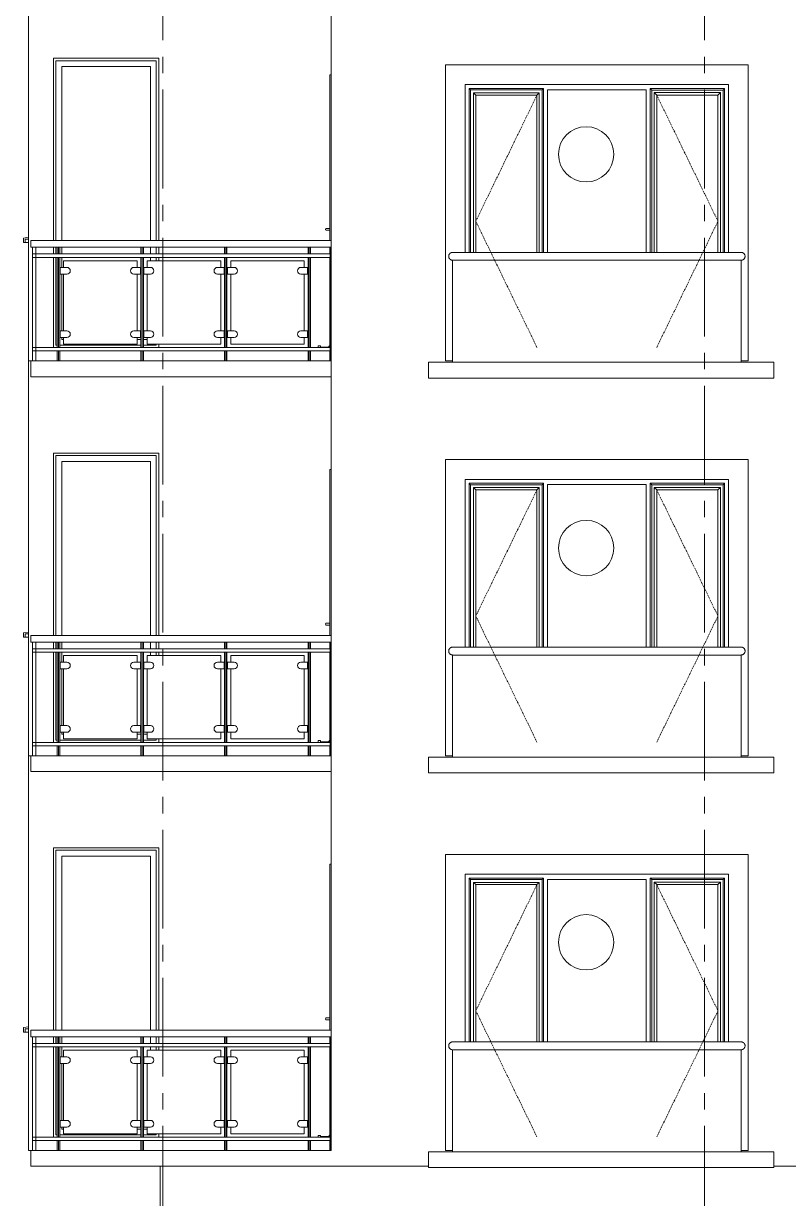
# Model space of a CAD drawing. Header units: millimetres. Extents: x 1373 to 40779, y 1939 to 6439.
# Drawn here: x 37666 to 38247, y 3839 to 4732 of the extents above; entities that cross this region are included whole.
import ezdxf

# ---------------------------------------------------------------- set-up
doc = ezdxf.new("R2010")
doc.units = ezdxf.units.MM
doc.linetypes.add('Center', pattern=[3, 1.2, -0.6, 0.6, -0.6])
doc.linetypes.add('IMPORT-CENTER2', pattern=[112.5, 75, -12.5, 12.5, -12.5])
for name, color, linetype, lineweight in [('A-DOOR', 31, 'Continuous', 18), ('A-DOOR-FRAM', 31, 'Continuous', 18), ('A-FLOR', 192, 'Continuous', 30), ('A-FLOR-HRAL', 11, 'Continuous', 18), ('A-GLAZ', 151, 'Continuous', 18), ('A-WALL', 20, 'Continuous', 9), ('S-GRID', 252, 'IMPORT-CENTER2', 5)]:
    doc.layers.add(name, color=color, linetype=linetype, lineweight=lineweight)
doc.layers.add('Çember', color=7, linetype='Continuous')

# ---------------------------------------------------------------- blocks, each defined once
blk = doc.blocks.new('_MB_KAPI_CAMLI_B - _m_kapı_80_camlı-2079421-ÖN GÖRÜNÜŞ')
at = {"layer": 'A-DOOR'}
for p, q in [((-878.46, 500.7), (-879.96, 500.7)), ((-878.46, 501.22), (-878.46, 500)), ((-879.96, 499.3), (-878.46, 499.3)), ((-878.46, 500), (-878.46, 498.78)), ((-885.36, 411.5), (-887.36, 411.5)), ((-887.36, 410.18), (-887.36, 411.5)), ((-885.36, 410.18), (-885.36, 411.5)), ((-879.19, 410.81), (-879.19, 410.17)), ((-879.61, 410.5), (-885.36, 410.5)), ((-879.61, 410.24), (-879.61, 410.5))]:
    blk.add_line(p, q, dxfattribs=at)
at = {"layer": 'A-DOOR', "flags": 128}
for points in [[(-879.96, 500.7), (-880, 500.7), (-880.04, 500.7), (-880.08, 500.7), (-880.12, 500.7), (-880.16, 500.7), (-880.2, 500.7), (-880.24, 500.7), (-880.28, 500.7), (-880.32, 500.7), (-880.35, 500.7), (-880.39, 500.7), (-880.43, 500.7), (-880.46, 500.7), (-880.5, 500.7), (-880.53, 500.7), (-880.56, 500.7), (-880.59, 500.7), (-880.62, 500.7), (-880.65, 500.7), (-880.68, 500.7), (-880.71, 500.7), (-880.74, 500.7), (-880.76, 500.7), (-880.78, 500.7), (-880.81, 500.7), (-880.83, 500.7), (-880.85, 500.7), (-880.86, 500.7), (-880.88, 500.7), (-880.9, 500.7), (-880.91, 500.7), (-880.92, 500.7), (-880.93, 500.7), (-880.94, 500.7), (-880.95, 500.7), (-880.96, 500.7), (-880.96, 500.7), (-880.96, 500.7), (-880.96, 500.7)], [(-880.96, 499.3), (-880.96, 499.3), (-880.96, 499.3), (-880.96, 499.3), (-880.95, 499.3), (-880.94, 499.3), (-880.94, 499.3), (-880.93, 499.3), (-880.91, 499.3), (-880.9, 499.3), (-880.89, 499.3), (-880.87, 499.3), (-880.85, 499.3), (-880.83, 499.3), (-880.81, 499.3), (-880.79, 499.3), (-880.77, 499.3), (-880.74, 499.3), (-880.72, 499.3), (-880.69, 499.3), (-880.66, 499.3), (-880.63, 499.3), (-880.6, 499.3), (-880.57, 499.3), (-880.54, 499.3), (-880.5, 499.3), (-880.47, 499.3), (-880.44, 499.3), (-880.4, 499.3), (-880.36, 499.3), (-880.33, 499.3), (-880.29, 499.3), (-880.25, 499.3), (-880.21, 499.3), (-880.17, 499.3), (-880.13, 499.3), (-880.09, 499.3), (-880.06, 499.3), (-880.02, 499.3), (-879.98, 499.3), (-879.96, 499.3)], [(-879.61, 410.5), (-879.59, 410.5), (-879.57, 410.51), (-879.55, 410.51), (-879.53, 410.52), (-879.51, 410.52), (-879.49, 410.53), (-879.47, 410.54), (-879.45, 410.54), (-879.43, 410.55), (-879.42, 410.56), (-879.4, 410.57), (-879.38, 410.58), (-879.36, 410.6), (-879.35, 410.61), (-879.33, 410.62), (-879.32, 410.64), (-879.3, 410.65), (-879.29, 410.67), (-879.27, 410.68), (-879.26, 410.7), (-879.25, 410.71), (-879.24, 410.73), (-879.22, 410.75), (-879.21, 410.77), (-879.2, 410.79), (-879.2, 410.8), (-879.19, 410.81)], [(-879.19, 410.81), (-879.16, 410.88), (-879.12, 410.95), (-879.09, 411.02), (-879.04, 411.09), (-879, 411.15), (-878.95, 411.22), (-878.9, 411.28), (-878.85, 411.34), (-878.79, 411.4), (-878.74, 411.46), (-878.68, 411.51), (-878.62, 411.56), (-878.55, 411.61), (-878.49, 411.66), (-878.42, 411.7), (-878.35, 411.74)]]:
    blk.add_lwpolyline(points, dxfattribs=at)
at = {"layer": 'A-DOOR'}
for start, end in [(150, 180), (75, 120), (180, 210), (240, 285)]:
    blk.add_arc((-880.96, 500), 0.7, start, end, dxfattribs=at)
at = {"layer": 'A-DOOR-FRAM'}
for p, q in [((-878.36, 491.44), (-878.36, 617.5)), ((-877.36, 617.5), (-878.36, 617.5)), ((-878.36, 481.28), (-878.36, 486.36)), ((-878.36, 410.16), (-878.36, 478.74)), ((-878.36, 400), (-878.36, 407.62))]:
    blk.add_line(p, q, dxfattribs=at)
blk = doc.blocks.new('_MB_KAPI_CAMLI_B - _m_kapı_80_camlı-V48-ÖN GÖRÜNÜŞ')
at = {"layer": 'A-DOOR'}
for p, q in [((-878.46, 800.7), (-879.96, 800.7)), ((-879.96, 799.3), (-878.46, 799.3)), ((-878.46, 801.22), (-878.46, 800)), ((-878.46, 800), (-878.46, 798.78)), ((-885.36, 711.5), (-887.36, 711.5)), ((-887.36, 710.18), (-887.36, 711.5)), ((-885.36, 710.18), (-885.36, 711.5)), ((-879.61, 710.5), (-885.36, 710.5)), ((-879.61, 710.24), (-879.61, 710.5)), ((-879.19, 710.81), (-879.19, 710.17))]:
    blk.add_line(p, q, dxfattribs=at)
at = {"layer": 'A-DOOR', "flags": 128}
for points in [[(-879.96, 800.7), (-880, 800.7), (-880.04, 800.7), (-880.08, 800.7), (-880.12, 800.7), (-880.16, 800.7), (-880.2, 800.7), (-880.24, 800.7), (-880.28, 800.7), (-880.32, 800.7), (-880.35, 800.7), (-880.39, 800.7), (-880.43, 800.7), (-880.46, 800.7), (-880.5, 800.7), (-880.53, 800.7), (-880.56, 800.7), (-880.59, 800.7), (-880.62, 800.7), (-880.65, 800.7), (-880.68, 800.7), (-880.71, 800.7), (-880.74, 800.7), (-880.76, 800.7), (-880.78, 800.7), (-880.81, 800.7), (-880.83, 800.7), (-880.85, 800.7), (-880.86, 800.7), (-880.88, 800.7), (-880.9, 800.7), (-880.91, 800.7), (-880.92, 800.7), (-880.93, 800.7), (-880.94, 800.7), (-880.95, 800.7), (-880.96, 800.7), (-880.96, 800.7), (-880.96, 800.7), (-880.96, 800.7)], [(-880.96, 799.3), (-880.96, 799.3), (-880.96, 799.3), (-880.96, 799.3), (-880.95, 799.3), (-880.94, 799.3), (-880.94, 799.3), (-880.93, 799.3), (-880.91, 799.3), (-880.9, 799.3), (-880.89, 799.3), (-880.87, 799.3), (-880.85, 799.3), (-880.83, 799.3), (-880.81, 799.3), (-880.79, 799.3), (-880.77, 799.3), (-880.74, 799.3), (-880.72, 799.3), (-880.69, 799.3), (-880.66, 799.3), (-880.63, 799.3), (-880.6, 799.3), (-880.57, 799.3), (-880.54, 799.3), (-880.5, 799.3), (-880.47, 799.3), (-880.44, 799.3), (-880.4, 799.3), (-880.36, 799.3), (-880.33, 799.3), (-880.29, 799.3), (-880.25, 799.3), (-880.21, 799.3), (-880.17, 799.3), (-880.13, 799.3), (-880.09, 799.3), (-880.06, 799.3), (-880.02, 799.3), (-879.98, 799.3), (-879.96, 799.3)], [(-879.61, 710.5), (-879.59, 710.5), (-879.57, 710.51), (-879.55, 710.51), (-879.53, 710.52), (-879.51, 710.52), (-879.49, 710.53), (-879.47, 710.54), (-879.45, 710.54), (-879.43, 710.55), (-879.42, 710.56), (-879.4, 710.57), (-879.38, 710.58), (-879.36, 710.6), (-879.35, 710.61), (-879.33, 710.62), (-879.32, 710.64), (-879.3, 710.65), (-879.29, 710.67), (-879.27, 710.68), (-879.26, 710.7), (-879.25, 710.71), (-879.24, 710.73), (-879.22, 710.75), (-879.21, 710.77), (-879.2, 710.79), (-879.2, 710.8), (-879.19, 710.81)], [(-879.19, 710.81), (-879.16, 710.88), (-879.12, 710.95), (-879.09, 711.02), (-879.04, 711.09), (-879, 711.15), (-878.95, 711.22), (-878.9, 711.28), (-878.85, 711.34), (-878.79, 711.4), (-878.74, 711.46), (-878.68, 711.51), (-878.62, 711.56), (-878.55, 711.61), (-878.49, 711.66), (-878.42, 711.7), (-878.35, 711.74)]]:
    blk.add_lwpolyline(points, dxfattribs=at)
at = {"layer": 'A-DOOR'}
for start, end in [(150, 180), (180, 210), (75, 120), (240, 285)]:
    blk.add_arc((-880.96, 800), 0.7, start, end, dxfattribs=at)
at = {"layer": 'A-DOOR-FRAM'}
for p, q in [((-878.36, 791.44), (-878.36, 917.5)), ((-877.36, 917.5), (-878.36, 917.5)), ((-878.36, 781.28), (-878.36, 786.36)), ((-878.36, 710.16), (-878.36, 778.74)), ((-878.36, 700), (-878.36, 707.62))]:
    blk.add_line(p, q, dxfattribs=at)

msp = doc.modelspace()

# ---------------------------------------------------------------- linework, layer by layer
at = {"layer": 'A-FLOR', "color": 1, "lineweight": 20}
for p, q in [((37671.03, 4475.76), (37899.3, 4475.76)), ((37671.03, 4475.76), (37671.03, 4463.76)), ((37899.3, 4463.76), (37671.03, 4463.76)), ((37671.03, 4175.76), (37899.3, 4175.76)), ((37671.03, 4175.76), (37671.03, 4163.76)), ((37899.3, 4163.76), (37671.03, 4163.76)), ((37671.03, 3875.76), (37899.3, 3875.76)), ((37671.03, 3875.76), (37671.03, 3863.76)), ((37973.16, 3863.76), (37671.03, 3863.76)), ((39098.02, 3863.76), (38235.67, 3863.76))]:
    msp.add_line(p, q, dxfattribs=at)
at = {"layer": 'A-FLOR-HRAL'}
for p, q in [((37671.03, 4567.2), (37899.3, 4567.2)), ((37671.03, 4567.2), (37671.03, 4562.12)), ((37671.03, 4562.12), (37899.3, 4562.12)), ((37672.3, 4562.12), (37672.3, 4475.76)), ((37672.3, 4557.04), (37898.45, 4557.04)), ((37672.3, 4557.04), (37672.3, 4554.5)), ((37672.3, 4554.5), (37898.45, 4554.5)), ((37674.84, 4475.76), (37674.84, 4562.12)), ((37691.23, 4557.04), (37691.23, 4562.12)), ((37691.23, 4485.92), (37691.23, 4554.5)), ((37693.14, 4562.12), (37693.14, 4557.04)), ((37693.14, 4554.5), (37693.14, 4485.92)), ((37754.73, 4557.04), (37754.73, 4562.12)), ((37754.73, 4485.92), (37754.73, 4554.5)), ((37756.64, 4562.12), (37756.64, 4557.04)), ((37756.64, 4554.5), (37756.64, 4485.92)), ((37818.23, 4557.04), (37818.23, 4562.12)), ((37818.23, 4485.92), (37818.23, 4554.5)), ((37820.14, 4562.12), (37820.14, 4557.04)), ((37820.14, 4554.5), (37820.14, 4485.92)), ((37881.73, 4557.04), (37881.73, 4562.12)), ((37881.73, 4485.92), (37881.73, 4554.5)), ((37883.64, 4562.12), (37883.64, 4557.04)), ((37883.64, 4554.5), (37883.64, 4485.92)), ((37898.45, 4475.76), (37898.45, 4562.12)), ((37698.54, 4546.88), (37693.46, 4546.88)), ((37693.46, 4546.88), (37693.46, 4541.8)), ((37751.88, 4551.96), (37696, 4551.96)), ((37696, 4551.96), (37696, 4546.88)), ((37754.42, 4546.88), (37749.34, 4546.88)), ((37751.88, 4546.88), (37751.88, 4551.96)), ((37754.42, 4541.8), (37754.42, 4546.88)), ((37762.04, 4546.88), (37756.96, 4546.88)), ((37756.96, 4546.88), (37756.96, 4541.8)), ((37815.38, 4551.96), (37759.5, 4551.96)), ((37759.5, 4551.96), (37759.5, 4546.88)), ((37817.92, 4546.88), (37812.84, 4546.88)), ((37815.38, 4546.88), (37815.38, 4551.96)), ((37817.92, 4541.8), (37817.92, 4546.88)), ((37825.54, 4546.88), (37820.46, 4546.88)), ((37820.46, 4546.88), (37820.46, 4541.8)), ((37878.88, 4551.96), (37823, 4551.96)), ((37823, 4551.96), (37823, 4546.88)), ((37881.42, 4546.88), (37876.34, 4546.88)), ((37878.88, 4546.88), (37878.88, 4551.96)), ((37881.42, 4541.8), (37881.42, 4546.88)), ((37693.46, 4541.8), (37698.54, 4541.8)), ((37696, 4541.8), (37696, 4498.62)), ((37749.34, 4541.8), (37754.42, 4541.8)), ((37751.88, 4498.62), (37751.88, 4541.8)), ((37756.96, 4541.8), (37762.04, 4541.8)), ((37759.5, 4541.8), (37759.5, 4498.62)), ((37812.84, 4541.8), (37817.92, 4541.8)), ((37815.38, 4498.62), (37815.38, 4541.8)), ((37820.46, 4541.8), (37825.54, 4541.8)), ((37823, 4541.8), (37823, 4498.62)), ((37876.34, 4541.8), (37881.42, 4541.8)), ((37878.88, 4498.62), (37878.88, 4541.8)), ((37698.54, 4498.62), (37693.46, 4498.62)), ((37693.46, 4498.62), (37693.46, 4493.54)), ((37693.46, 4493.54), (37698.54, 4493.54)), ((37696, 4493.54), (37696, 4488.46)), ((37754.42, 4498.62), (37749.34, 4498.62)), ((37749.34, 4493.54), (37754.42, 4493.54)), ((37751.88, 4488.46), (37751.88, 4493.54)), ((37754.42, 4493.54), (37754.42, 4498.62)), ((37762.04, 4498.62), (37756.96, 4498.62)), ((37756.96, 4498.62), (37756.96, 4493.54)), ((37756.96, 4493.54), (37762.04, 4493.54)), ((37759.5, 4493.54), (37759.5, 4488.46)), ((37817.92, 4498.62), (37812.84, 4498.62)), ((37812.84, 4493.54), (37817.92, 4493.54)), ((37815.38, 4488.46), (37815.38, 4493.54)), ((37817.92, 4493.54), (37817.92, 4498.62)), ((37825.54, 4498.62), (37820.46, 4498.62)), ((37820.46, 4498.62), (37820.46, 4493.54)), ((37820.46, 4493.54), (37825.54, 4493.54)), ((37823, 4493.54), (37823, 4488.46)), ((37881.42, 4498.62), (37876.34, 4498.62)), ((37876.34, 4493.54), (37881.42, 4493.54)), ((37878.88, 4488.46), (37878.88, 4493.54)), ((37881.42, 4493.54), (37881.42, 4498.62)), ((37672.3, 4485.92), (37898.45, 4485.92)), ((37672.3, 4485.92), (37672.3, 4483.38)), ((37672.3, 4483.38), (37898.45, 4483.38)), ((37691.23, 4475.76), (37691.23, 4483.38)), ((37693.14, 4483.38), (37693.14, 4475.76)), ((37696, 4488.46), (37751.88, 4488.46)), ((37754.73, 4475.76), (37754.73, 4483.38)), ((37756.64, 4483.38), (37756.64, 4475.76)), ((37759.5, 4488.46), (37815.38, 4488.46)), ((37818.23, 4475.76), (37818.23, 4483.38)), ((37820.14, 4483.38), (37820.14, 4475.76)), ((37823, 4488.46), (37878.88, 4488.46)), ((37881.73, 4475.76), (37881.73, 4483.38)), ((37883.64, 4483.38), (37883.64, 4475.76)), ((37671.03, 4267.2), (37899.3, 4267.2)), ((37671.03, 4267.2), (37671.03, 4262.12)), ((37671.03, 4262.12), (37899.3, 4262.12)), ((37672.3, 4262.12), (37672.3, 4175.76)), ((37674.84, 4175.76), (37674.84, 4262.12)), ((37691.23, 4257.04), (37691.23, 4262.12)), ((37693.14, 4262.12), (37693.14, 4257.04)), ((37754.73, 4257.04), (37754.73, 4262.12)), ((37756.64, 4262.12), (37756.64, 4257.04)), ((37818.23, 4257.04), (37818.23, 4262.12)), ((37820.14, 4262.12), (37820.14, 4257.04)), ((37881.73, 4257.04), (37881.73, 4262.12)), ((37883.64, 4262.12), (37883.64, 4257.04)), ((37898.45, 4175.76), (37898.45, 4262.12)), ((37672.3, 4257.04), (37898.45, 4257.04)), ((37672.3, 4257.04), (37672.3, 4254.5)), ((37672.3, 4254.5), (37898.45, 4254.5)), ((37691.23, 4185.92), (37691.23, 4254.5)), ((37693.14, 4254.5), (37693.14, 4185.92)), ((37751.88, 4251.96), (37696, 4251.96)), ((37696, 4251.96), (37696, 4246.88)), ((37751.88, 4246.88), (37751.88, 4251.96)), ((37754.73, 4185.92), (37754.73, 4254.5)), ((37756.64, 4254.5), (37756.64, 4185.92)), ((37815.38, 4251.96), (37759.5, 4251.96)), ((37759.5, 4251.96), (37759.5, 4246.88)), ((37815.38, 4246.88), (37815.38, 4251.96)), ((37818.23, 4185.92), (37818.23, 4254.5)), ((37820.14, 4254.5), (37820.14, 4185.92)), ((37878.88, 4251.96), (37823, 4251.96)), ((37823, 4251.96), (37823, 4246.88)), ((37878.88, 4246.88), (37878.88, 4251.96)), ((37881.73, 4185.92), (37881.73, 4254.5)), ((37883.64, 4254.5), (37883.64, 4185.92)), ((37698.54, 4246.88), (37693.46, 4246.88)), ((37693.46, 4246.88), (37693.46, 4241.8)), ((37693.46, 4241.8), (37698.54, 4241.8)), ((37696, 4241.8), (37696, 4198.62)), ((37754.42, 4246.88), (37749.34, 4246.88)), ((37749.34, 4241.8), (37754.42, 4241.8)), ((37751.88, 4198.62), (37751.88, 4241.8)), ((37754.42, 4241.8), (37754.42, 4246.88)), ((37762.04, 4246.88), (37756.96, 4246.88)), ((37756.96, 4246.88), (37756.96, 4241.8)), ((37756.96, 4241.8), (37762.04, 4241.8)), ((37759.5, 4241.8), (37759.5, 4198.62)), ((37817.92, 4246.88), (37812.84, 4246.88)), ((37812.84, 4241.8), (37817.92, 4241.8)), ((37815.38, 4198.62), (37815.38, 4241.8)), ((37817.92, 4241.8), (37817.92, 4246.88)), ((37825.54, 4246.88), (37820.46, 4246.88)), ((37820.46, 4246.88), (37820.46, 4241.8)), ((37820.46, 4241.8), (37825.54, 4241.8)), ((37823, 4241.8), (37823, 4198.62)), ((37881.42, 4246.88), (37876.34, 4246.88)), ((37876.34, 4241.8), (37881.42, 4241.8)), ((37878.88, 4198.62), (37878.88, 4241.8)), ((37881.42, 4241.8), (37881.42, 4246.88)), ((37698.54, 4198.62), (37693.46, 4198.62)), ((37693.46, 4198.62), (37693.46, 4193.54)), ((37754.42, 4198.62), (37749.34, 4198.62)), ((37754.42, 4193.54), (37754.42, 4198.62)), ((37762.04, 4198.62), (37756.96, 4198.62)), ((37756.96, 4198.62), (37756.96, 4193.54)), ((37817.92, 4198.62), (37812.84, 4198.62)), ((37817.92, 4193.54), (37817.92, 4198.62)), ((37825.54, 4198.62), (37820.46, 4198.62)), ((37820.46, 4198.62), (37820.46, 4193.54)), ((37881.42, 4198.62), (37876.34, 4198.62)), ((37881.42, 4193.54), (37881.42, 4198.62)), ((37693.46, 4193.54), (37698.54, 4193.54)), ((37696, 4193.54), (37696, 4188.46)), ((37696, 4188.46), (37751.88, 4188.46)), ((37749.34, 4193.54), (37754.42, 4193.54)), ((37751.88, 4188.46), (37751.88, 4193.54)), ((37756.96, 4193.54), (37762.04, 4193.54)), ((37759.5, 4193.54), (37759.5, 4188.46)), ((37759.5, 4188.46), (37815.38, 4188.46)), ((37812.84, 4193.54), (37817.92, 4193.54)), ((37815.38, 4188.46), (37815.38, 4193.54)), ((37820.46, 4193.54), (37825.54, 4193.54)), ((37823, 4193.54), (37823, 4188.46)), ((37823, 4188.46), (37878.88, 4188.46)), ((37876.34, 4193.54), (37881.42, 4193.54)), ((37878.88, 4188.46), (37878.88, 4193.54)), ((37672.3, 4185.92), (37898.45, 4185.92)), ((37672.3, 4185.92), (37672.3, 4183.38)), ((37672.3, 4183.38), (37898.45, 4183.38)), ((37691.23, 4175.76), (37691.23, 4183.38)), ((37693.14, 4183.38), (37693.14, 4175.76)), ((37754.73, 4175.76), (37754.73, 4183.38)), ((37756.64, 4183.38), (37756.64, 4175.76)), ((37818.23, 4175.76), (37818.23, 4183.38)), ((37820.14, 4183.38), (37820.14, 4175.76)), ((37881.73, 4175.76), (37881.73, 4183.38)), ((37883.64, 4183.38), (37883.64, 4175.76)), ((37671.03, 3967.2), (37899.3, 3967.2)), ((37671.03, 3967.2), (37671.03, 3962.12)), ((37671.03, 3962.12), (37899.3, 3962.12)), ((37672.3, 3962.12), (37672.3, 3875.76)), ((37672.3, 3957.04), (37898.45, 3957.04)), ((37672.3, 3957.04), (37672.3, 3954.5)), ((37674.84, 3875.76), (37674.84, 3962.12)), ((37691.23, 3957.04), (37691.23, 3962.12)), ((37693.14, 3962.12), (37693.14, 3957.04)), ((37754.73, 3957.04), (37754.73, 3962.12)), ((37756.64, 3962.12), (37756.64, 3957.04)), ((37818.23, 3957.04), (37818.23, 3962.12)), ((37820.14, 3962.12), (37820.14, 3957.04)), ((37881.73, 3957.04), (37881.73, 3962.12)), ((37883.64, 3962.12), (37883.64, 3957.04)), ((37898.45, 3875.76), (37898.45, 3962.12)), ((37672.3, 3954.5), (37898.45, 3954.5)), ((37691.23, 3885.92), (37691.23, 3954.5)), ((37693.14, 3954.5), (37693.14, 3885.92)), ((37698.54, 3946.88), (37693.46, 3946.88)), ((37693.46, 3946.88), (37693.46, 3941.8)), ((37751.88, 3951.96), (37696, 3951.96)), ((37696, 3951.96), (37696, 3946.88)), ((37754.42, 3946.88), (37749.34, 3946.88)), ((37751.88, 3946.88), (37751.88, 3951.96)), ((37754.42, 3941.8), (37754.42, 3946.88)), ((37754.73, 3885.92), (37754.73, 3954.5)), ((37756.64, 3954.5), (37756.64, 3885.92)), ((37762.04, 3946.88), (37756.96, 3946.88)), ((37756.96, 3946.88), (37756.96, 3941.8)), ((37815.38, 3951.96), (37759.5, 3951.96)), ((37759.5, 3951.96), (37759.5, 3946.88)), ((37817.92, 3946.88), (37812.84, 3946.88)), ((37815.38, 3946.88), (37815.38, 3951.96)), ((37817.92, 3941.8), (37817.92, 3946.88)), ((37818.23, 3885.92), (37818.23, 3954.5)), ((37820.14, 3954.5), (37820.14, 3885.92)), ((37825.54, 3946.88), (37820.46, 3946.88)), ((37820.46, 3946.88), (37820.46, 3941.8)), ((37878.88, 3951.96), (37823, 3951.96)), ((37823, 3951.96), (37823, 3946.88)), ((37881.42, 3946.88), (37876.34, 3946.88)), ((37878.88, 3946.88), (37878.88, 3951.96)), ((37881.42, 3941.8), (37881.42, 3946.88)), ((37881.73, 3885.92), (37881.73, 3954.5)), ((37883.64, 3954.5), (37883.64, 3885.92)), ((37693.46, 3941.8), (37698.54, 3941.8)), ((37696, 3941.8), (37696, 3898.62)), ((37749.34, 3941.8), (37754.42, 3941.8)), ((37751.88, 3898.62), (37751.88, 3941.8)), ((37756.96, 3941.8), (37762.04, 3941.8)), ((37759.5, 3941.8), (37759.5, 3898.62)), ((37812.84, 3941.8), (37817.92, 3941.8)), ((37815.38, 3898.62), (37815.38, 3941.8)), ((37820.46, 3941.8), (37825.54, 3941.8)), ((37823, 3941.8), (37823, 3898.62)), ((37876.34, 3941.8), (37881.42, 3941.8)), ((37878.88, 3898.62), (37878.88, 3941.8)), ((37698.54, 3898.62), (37693.46, 3898.62)), ((37693.46, 3898.62), (37693.46, 3893.54)), ((37693.46, 3893.54), (37698.54, 3893.54)), ((37696, 3893.54), (37696, 3888.46)), ((37754.42, 3898.62), (37749.34, 3898.62)), ((37749.34, 3893.54), (37754.42, 3893.54)), ((37751.88, 3888.46), (37751.88, 3893.54)), ((37754.42, 3893.54), (37754.42, 3898.62)), ((37762.04, 3898.62), (37756.96, 3898.62)), ((37756.96, 3898.62), (37756.96, 3893.54)), ((37756.96, 3893.54), (37762.04, 3893.54)), ((37759.5, 3893.54), (37759.5, 3888.46)), ((37817.92, 3898.62), (37812.84, 3898.62)), ((37812.84, 3893.54), (37817.92, 3893.54)), ((37815.38, 3888.46), (37815.38, 3893.54)), ((37817.92, 3893.54), (37817.92, 3898.62)), ((37825.54, 3898.62), (37820.46, 3898.62)), ((37820.46, 3898.62), (37820.46, 3893.54)), ((37820.46, 3893.54), (37825.54, 3893.54)), ((37823, 3893.54), (37823, 3888.46)), ((37881.42, 3898.62), (37876.34, 3898.62)), ((37876.34, 3893.54), (37881.42, 3893.54)), ((37878.88, 3888.46), (37878.88, 3893.54)), ((37881.42, 3893.54), (37881.42, 3898.62)), ((37672.3, 3885.92), (37898.45, 3885.92)), ((37672.3, 3885.92), (37672.3, 3883.38)), ((37696, 3888.46), (37751.88, 3888.46)), ((37759.5, 3888.46), (37815.38, 3888.46)), ((37823, 3888.46), (37878.88, 3888.46)), ((37672.3, 3883.38), (37898.45, 3883.38)), ((37691.23, 3875.76), (37691.23, 3883.38)), ((37693.14, 3883.38), (37693.14, 3875.76)), ((37754.73, 3875.76), (37754.73, 3883.38)), ((37756.64, 3883.38), (37756.64, 3875.76)), ((37818.23, 3875.76), (37818.23, 3883.38)), ((37820.14, 3883.38), (37820.14, 3875.76)), ((37881.73, 3875.76), (37881.73, 3883.38)), ((37883.64, 3883.38), (37883.64, 3875.76))]:
    msp.add_line(p, q, dxfattribs=at)
at = {"layer": 'A-FLOR-HRAL', "linetype": 'Continuous'}
for p, q in [((37692.19, 4557.04), (37692.19, 4562.12)), ((37692.19, 4485.92), (37692.19, 4554.5)), ((37755.69, 4557.04), (37755.69, 4562.12)), ((37755.69, 4485.92), (37755.69, 4554.5)), ((37819.19, 4557.04), (37819.19, 4562.12)), ((37819.19, 4485.92), (37819.19, 4554.5)), ((37882.69, 4557.04), (37882.69, 4562.12)), ((37882.69, 4485.92), (37882.69, 4554.5)), ((37692.19, 4475.76), (37692.19, 4483.38)), ((37755.69, 4475.76), (37755.69, 4483.38)), ((37819.19, 4475.76), (37819.19, 4483.38)), ((37882.69, 4475.76), (37882.69, 4483.38)), ((37692.19, 4257.04), (37692.19, 4262.12)), ((37755.69, 4257.04), (37755.69, 4262.12)), ((37819.19, 4257.04), (37819.19, 4262.12)), ((37882.69, 4257.04), (37882.69, 4262.12)), ((37692.19, 4185.92), (37692.19, 4254.5)), ((37755.69, 4185.92), (37755.69, 4254.5)), ((37819.19, 4185.92), (37819.19, 4254.5)), ((37882.69, 4185.92), (37882.69, 4254.5)), ((37692.19, 4175.76), (37692.19, 4183.38)), ((37755.69, 4175.76), (37755.69, 4183.38)), ((37819.19, 4175.76), (37819.19, 4183.38)), ((37882.69, 4175.76), (37882.69, 4183.38)), ((37692.19, 3957.04), (37692.19, 3962.12)), ((37755.69, 3957.04), (37755.69, 3962.12)), ((37819.19, 3957.04), (37819.19, 3962.12)), ((37882.69, 3957.04), (37882.69, 3962.12)), ((37692.19, 3885.92), (37692.19, 3954.5)), ((37755.69, 3885.92), (37755.69, 3954.5)), ((37819.19, 3885.92), (37819.19, 3954.5)), ((37882.69, 3885.92), (37882.69, 3954.5)), ((37692.19, 3875.76), (37692.19, 3883.38)), ((37755.69, 3875.76), (37755.69, 3883.38)), ((37819.19, 3875.76), (37819.19, 3883.38)), ((37882.69, 3875.76), (37882.69, 3883.38))]:
    msp.add_line(p, q, dxfattribs=at)
at = {"layer": 'A-FLOR-HRAL'}
for centre, start, end in [((37698.54, 4544.34), 270, 90), ((37749.34, 4544.34), 90, 270), ((37762.04, 4544.34), 270, 90), ((37812.84, 4544.34), 90, 270), ((37825.54, 4544.34), 270, 90), ((37876.34, 4544.34), 90, 270), ((37698.54, 4496.08), 270, 90), ((37749.34, 4496.08), 90, 270), ((37762.04, 4496.08), 270, 90), ((37812.84, 4496.08), 90, 270), ((37825.54, 4496.08), 270, 90), ((37876.34, 4496.08), 90, 270), ((37698.54, 4244.34), 270, 90), ((37749.34, 4244.34), 90, 270), ((37762.04, 4244.34), 270, 90), ((37812.84, 4244.34), 90, 270), ((37825.54, 4244.34), 270, 90), ((37876.34, 4244.34), 90, 270), ((37698.54, 4196.08), 270, 90), ((37749.34, 4196.08), 90, 270), ((37762.04, 4196.08), 270, 90), ((37812.84, 4196.08), 90, 270), ((37825.54, 4196.08), 270, 90), ((37876.34, 4196.08), 90, 270), ((37698.54, 3944.34), 270, 90), ((37749.34, 3944.34), 90, 270), ((37762.04, 3944.34), 270, 90), ((37812.84, 3944.34), 90, 270), ((37825.54, 3944.34), 270, 90), ((37876.34, 3944.34), 90, 270), ((37698.54, 3896.08), 270, 90), ((37749.34, 3896.08), 90, 270), ((37762.04, 3896.08), 270, 90), ((37812.84, 3896.08), 90, 270), ((37825.54, 3896.08), 270, 90), ((37876.34, 3896.08), 90, 270)]:
    msp.add_arc(centre, 2.54, start, end, dxfattribs=at)
at = {"layer": 'A-GLAZ'}
for p, q in [((37768.31, 4705.76), (37688.31, 4705.76)), ((37688.31, 4705.76), (37688.31, 4567.2)), ((37690.21, 4567.2), (37690.21, 4703.86)), ((37690.21, 4703.86), (37766.41, 4703.86)), ((37694.61, 4567.2), (37694.61, 4699.46)), ((37694.61, 4699.46), (37762.01, 4699.46)), ((37762.01, 4699.46), (37762.01, 4567.2)), ((37766.41, 4703.86), (37766.41, 4567.2)), ((37768.31, 4567.2), (37768.31, 4705.76)), ((38216.16, 4700.76), (37986.16, 4700.76)), ((37986.16, 4700.76), (37986.16, 4475.76)), ((38216.16, 4475.76), (38216.16, 4700.76)), ((38001.16, 4558.29), (38001.16, 4685.76)), ((38001.16, 4685.76), (38201.16, 4685.76)), ((38004.16, 4558.28), (38004.16, 4682.76)), ((38005.24, 4681.68), (38004.16, 4682.76)), ((38004.16, 4682.76), (38060.66, 4682.76)), ((38005.24, 4558.28), (38005.24, 4681.68)), ((38059.58, 4681.68), (38005.24, 4681.68)), ((38009.16, 4677.76), (38007.42, 4679.5)), ((38007.42, 4679.5), (38007.42, 4558.28)), ((38057.41, 4679.5), (38007.42, 4679.5)), ((38057.41, 4679.5), (38055.66, 4677.76)), ((38057.41, 4558.29), (38057.41, 4679.5)), ((38060.66, 4682.76), (38059.58, 4681.68)), ((38059.58, 4681.68), (38059.58, 4558.29)), ((38060.66, 4682.76), (38060.66, 4558.29)), ((38063.66, 4558.29), (38063.66, 4681.76)), ((38063.66, 4681.76), (38138.66, 4681.76)), ((38138.66, 4681.76), (38138.66, 4558.29)), ((38141.66, 4682.76), (38198.16, 4682.76)), ((38141.66, 4558.29), (38141.66, 4682.76)), ((38141.66, 4682.76), (38142.82, 4681.6)), ((38142.82, 4681.6), (38197, 4681.6)), ((38142.82, 4681.6), (38142.82, 4558.29)), ((38195.04, 4679.64), (38144.78, 4679.64)), ((38144.78, 4558.29), (38144.78, 4679.64)), ((38144.78, 4679.64), (38146.66, 4677.76)), ((38193.16, 4677.76), (38195.04, 4679.64)), ((38195.04, 4558.29), (38195.04, 4679.64)), ((38197, 4681.6), (38198.16, 4682.76)), ((38197, 4681.6), (38197, 4558.29)), ((38198.16, 4682.76), (38198.16, 4558.29)), ((38201.16, 4685.76), (38201.16, 4558.29)), ((38009.16, 4677.76), (38009.16, 4558.28)), ((38055.66, 4677.76), (38009.16, 4677.76)), ((38055.66, 4558.29), (38055.66, 4677.76)), ((38193.16, 4677.76), (38146.66, 4677.76)), ((38146.66, 4677.76), (38146.66, 4558.29)), ((38193.16, 4558.29), (38193.16, 4677.76)), ((37669.31, 4569.71), (37665.56, 4569.14)), ((37665.56, 4569.14), (37665.56, 4565.76)), ((37665.56, 4565.76), (37666.81, 4565.76)), ((37666.81, 4568.26), (37669.31, 4568.26)), ((37666.81, 4568.26), (37666.81, 4565.76)), ((37669.31, 4565.76), (37666.81, 4565.76)), ((37688.31, 4562.12), (37688.31, 4557.04)), ((37688.31, 4554.5), (37688.31, 4485.92)), ((37690.21, 4557.04), (37690.21, 4562.12)), ((37690.21, 4487.66), (37690.21, 4554.5)), ((37694.61, 4557.04), (37694.61, 4562.12)), ((37694.61, 4546.88), (37694.61, 4554.5)), ((37762.01, 4562.12), (37762.01, 4557.04)), ((37762.01, 4554.5), (37762.01, 4551.96)), ((37766.41, 4562.12), (37766.41, 4557.04)), ((37766.41, 4554.5), (37766.41, 4551.96)), ((37768.31, 4557.04), (37768.31, 4562.12)), ((37768.31, 4551.96), (37768.31, 4554.5)), ((38210.73, 4558.29), (37991.59, 4558.29)), ((37991.59, 4552.39), (37991.59, 4474.76)), ((37991.59, 4552.29), (38210.73, 4552.29)), ((38210.73, 4552.39), (38210.73, 4474.76)), ((37694.61, 4498.62), (37694.61, 4541.8)), ((37694.61, 4492.06), (37694.61, 4493.54)), ((37696, 4492.06), (37694.61, 4492.06)), ((37754.73, 4492.06), (37751.88, 4492.06)), ((37759.5, 4492.06), (37756.64, 4492.06)), ((37691.23, 4487.66), (37690.21, 4487.66)), ((37754.73, 4487.66), (37693.14, 4487.66)), ((37766.41, 4487.66), (37756.64, 4487.66)), ((37766.41, 4488.46), (37766.41, 4487.66)), ((37768.31, 4485.92), (37768.31, 4488.46)), ((37973.16, 4474.76), (38235.67, 4474.76)), ((37973.16, 4462.76), (37973.16, 4474.76)), ((37986.16, 4475.76), (37991.59, 4475.76)), ((38210.73, 4475.76), (38216.16, 4475.76)), ((38235.67, 4462.76), (38235.67, 4474.76)), ((38235.67, 4462.76), (37973.16, 4462.76)), ((37768.31, 4405.76), (37688.31, 4405.76)), ((37688.31, 4405.76), (37688.31, 4267.2)), ((37690.21, 4267.2), (37690.21, 4403.86)), ((37690.21, 4403.86), (37766.41, 4403.86)), ((37766.41, 4403.86), (37766.41, 4267.2)), ((37768.31, 4267.2), (37768.31, 4405.76)), ((37694.61, 4267.2), (37694.61, 4399.46)), ((37694.61, 4399.46), (37762.01, 4399.46)), ((37762.01, 4399.46), (37762.01, 4267.2)), ((38216.16, 4400.76), (37986.16, 4400.76)), ((37986.16, 4400.76), (37986.16, 4175.76)), ((38216.16, 4175.76), (38216.16, 4400.76)), ((38001.16, 4258.29), (38001.16, 4385.76)), ((38001.16, 4385.76), (38201.16, 4385.76)), ((38201.16, 4385.76), (38201.16, 4258.29)), ((38004.16, 4258.28), (38004.16, 4382.76)), ((38005.24, 4381.68), (38004.16, 4382.76)), ((38004.16, 4382.76), (38060.66, 4382.76)), ((38005.24, 4258.28), (38005.24, 4381.68)), ((38059.58, 4381.68), (38005.24, 4381.68)), ((38009.16, 4377.76), (38007.42, 4379.5)), ((38007.42, 4379.5), (38007.42, 4258.28)), ((38057.41, 4379.5), (38007.42, 4379.5)), ((38009.16, 4377.76), (38009.16, 4258.28)), ((38055.66, 4377.76), (38009.16, 4377.76)), ((38057.41, 4379.5), (38055.66, 4377.76)), ((38055.66, 4258.29), (38055.66, 4377.76)), ((38057.41, 4258.29), (38057.41, 4379.5)), ((38060.66, 4382.76), (38059.58, 4381.68)), ((38059.58, 4381.68), (38059.58, 4258.29)), ((38060.66, 4382.76), (38060.66, 4258.29)), ((38063.66, 4258.29), (38063.66, 4381.76)), ((38063.66, 4381.76), (38138.66, 4381.76)), ((38138.66, 4381.76), (38138.66, 4258.29)), ((38141.66, 4382.76), (38198.16, 4382.76)), ((38141.66, 4258.29), (38141.66, 4382.76)), ((38141.66, 4382.76), (38142.82, 4381.6)), ((38142.82, 4381.6), (38197, 4381.6)), ((38142.82, 4381.6), (38142.82, 4258.29)), ((38195.04, 4379.64), (38144.78, 4379.64)), ((38144.78, 4258.29), (38144.78, 4379.64)), ((38144.78, 4379.64), (38146.66, 4377.76)), ((38193.16, 4377.76), (38146.66, 4377.76)), ((38146.66, 4377.76), (38146.66, 4258.29)), ((38193.16, 4377.76), (38195.04, 4379.64)), ((38193.16, 4258.29), (38193.16, 4377.76)), ((38195.04, 4258.29), (38195.04, 4379.64)), ((38197, 4381.6), (38198.16, 4382.76)), ((38197, 4381.6), (38197, 4258.29)), ((38198.16, 4382.76), (38198.16, 4258.29)), ((37669.31, 4269.71), (37665.56, 4269.14)), ((37665.56, 4269.14), (37665.56, 4265.76)), ((37665.56, 4265.76), (37666.81, 4265.76)), ((37666.81, 4268.26), (37669.31, 4268.26)), ((37666.81, 4268.26), (37666.81, 4265.76)), ((37669.31, 4265.76), (37666.81, 4265.76)), ((37688.31, 4262.12), (37688.31, 4257.04)), ((37690.21, 4257.04), (37690.21, 4262.12)), ((37694.61, 4257.04), (37694.61, 4262.12)), ((37762.01, 4262.12), (37762.01, 4257.04)), ((37766.41, 4262.12), (37766.41, 4257.04)), ((37768.31, 4257.04), (37768.31, 4262.12)), ((37688.31, 4254.5), (37688.31, 4185.92)), ((37690.21, 4187.66), (37690.21, 4254.5)), ((37694.61, 4246.88), (37694.61, 4254.5)), ((37762.01, 4254.5), (37762.01, 4251.96)), ((37766.41, 4254.5), (37766.41, 4251.96)), ((37768.31, 4251.96), (37768.31, 4254.5)), ((38210.73, 4258.29), (37991.59, 4258.29)), ((37991.59, 4252.39), (37991.59, 4174.76)), ((37991.59, 4252.29), (38210.73, 4252.29)), ((38210.73, 4252.39), (38210.73, 4174.76)), ((37694.61, 4198.62), (37694.61, 4241.8)), ((37694.61, 4192.06), (37694.61, 4193.54)), ((37696, 4192.06), (37694.61, 4192.06)), ((37754.73, 4192.06), (37751.88, 4192.06)), ((37759.5, 4192.06), (37756.64, 4192.06)), ((37766.41, 4188.46), (37766.41, 4187.66)), ((37768.31, 4185.92), (37768.31, 4188.46)), ((37691.23, 4187.66), (37690.21, 4187.66)), ((37754.73, 4187.66), (37693.14, 4187.66)), ((37766.41, 4187.66), (37756.64, 4187.66)), ((37973.16, 4174.76), (38235.67, 4174.76)), ((37973.16, 4162.76), (37973.16, 4174.76)), ((37986.16, 4175.76), (37991.59, 4175.76)), ((38210.73, 4175.76), (38216.16, 4175.76)), ((38235.67, 4162.76), (38235.67, 4174.76)), ((38235.67, 4162.76), (37973.16, 4162.76)), ((37768.31, 4105.76), (37688.31, 4105.76)), ((37688.31, 4105.76), (37688.31, 3967.2)), ((37690.21, 3967.2), (37690.21, 4103.86)), ((37690.21, 4103.86), (37766.41, 4103.86)), ((37694.61, 3967.2), (37694.61, 4099.46)), ((37694.61, 4099.46), (37762.01, 4099.46)), ((37762.01, 4099.46), (37762.01, 3967.2)), ((37766.41, 4103.86), (37766.41, 3967.2)), ((37768.31, 3967.2), (37768.31, 4105.76)), ((38216.16, 4100.76), (37986.16, 4100.76)), ((37986.16, 4100.76), (37986.16, 3875.76)), ((38216.16, 3875.76), (38216.16, 4100.76)), ((38001.16, 3958.29), (38001.16, 4085.76)), ((38001.16, 4085.76), (38201.16, 4085.76)), ((38004.16, 3958.28), (38004.16, 4082.76)), ((38005.24, 4081.68), (38004.16, 4082.76)), ((38004.16, 4082.76), (38060.66, 4082.76)), ((38005.24, 3958.28), (38005.24, 4081.68)), ((38059.58, 4081.68), (38005.24, 4081.68)), ((38060.66, 4082.76), (38059.58, 4081.68)), ((38059.58, 4081.68), (38059.58, 3958.29)), ((38060.66, 4082.76), (38060.66, 3958.29)), ((38063.66, 3958.29), (38063.66, 4081.76)), ((38063.66, 4081.76), (38138.66, 4081.76)), ((38138.66, 4081.76), (38138.66, 3958.29)), ((38141.66, 4082.76), (38198.16, 4082.76)), ((38141.66, 3958.29), (38141.66, 4082.76)), ((38141.66, 4082.76), (38142.82, 4081.6)), ((38142.82, 4081.6), (38197, 4081.6)), ((38142.82, 4081.6), (38142.82, 3958.29)), ((38197, 4081.6), (38198.16, 4082.76)), ((38197, 4081.6), (38197, 3958.29)), ((38198.16, 4082.76), (38198.16, 3958.29)), ((38201.16, 4085.76), (38201.16, 3958.29)), ((38009.16, 4077.76), (38007.42, 4079.5)), ((38007.42, 4079.5), (38007.42, 3958.28)), ((38057.41, 4079.5), (38007.42, 4079.5)), ((38009.16, 4077.76), (38009.16, 3958.28)), ((38055.66, 4077.76), (38009.16, 4077.76)), ((38057.41, 4079.5), (38055.66, 4077.76)), ((38055.66, 3958.29), (38055.66, 4077.76)), ((38057.41, 3958.29), (38057.41, 4079.5)), ((38195.04, 4079.64), (38144.78, 4079.64)), ((38144.78, 3958.29), (38144.78, 4079.64)), ((38144.78, 4079.64), (38146.66, 4077.76)), ((38193.16, 4077.76), (38146.66, 4077.76)), ((38146.66, 4077.76), (38146.66, 3958.29)), ((38193.16, 4077.76), (38195.04, 4079.64)), ((38193.16, 3958.29), (38193.16, 4077.76)), ((38195.04, 3958.29), (38195.04, 4079.64)), ((37669.31, 3969.71), (37665.56, 3969.14)), ((37665.56, 3969.14), (37665.56, 3965.76)), ((37665.56, 3965.76), (37666.81, 3965.76)), ((37666.81, 3968.26), (37669.31, 3968.26)), ((37666.81, 3968.26), (37666.81, 3965.76)), ((37669.31, 3965.76), (37666.81, 3965.76)), ((37688.31, 3962.12), (37688.31, 3957.04)), ((37690.21, 3957.04), (37690.21, 3962.12)), ((37694.61, 3957.04), (37694.61, 3962.12)), ((37762.01, 3962.12), (37762.01, 3957.04)), ((37766.41, 3962.12), (37766.41, 3957.04)), ((37768.31, 3957.04), (37768.31, 3962.12)), ((38210.73, 3958.29), (37991.59, 3958.29)), ((37688.31, 3954.5), (37688.31, 3885.92)), ((37690.21, 3887.66), (37690.21, 3954.5)), ((37694.61, 3946.88), (37694.61, 3954.5)), ((37762.01, 3954.5), (37762.01, 3951.96)), ((37766.41, 3954.5), (37766.41, 3951.96)), ((37768.31, 3951.96), (37768.31, 3954.5)), ((37991.59, 3952.39), (37991.59, 3874.76)), ((37991.59, 3952.29), (38210.73, 3952.29)), ((38210.73, 3952.39), (38210.73, 3874.76)), ((37694.61, 3898.62), (37694.61, 3941.8)), ((37694.61, 3892.06), (37694.61, 3893.54)), ((37691.23, 3887.66), (37690.21, 3887.66)), ((37754.73, 3887.66), (37693.14, 3887.66)), ((37696, 3892.06), (37694.61, 3892.06)), ((37754.73, 3892.06), (37751.88, 3892.06)), ((37759.5, 3892.06), (37756.64, 3892.06)), ((37766.41, 3887.66), (37756.64, 3887.66)), ((37766.41, 3888.46), (37766.41, 3887.66)), ((37768.31, 3885.92), (37768.31, 3888.46)), ((37986.16, 3875.76), (37991.59, 3875.76)), ((38210.73, 3875.76), (38216.16, 3875.76)), ((37973.16, 3874.76), (38235.67, 3874.76)), ((37973.16, 3862.76), (37973.16, 3874.76)), ((38235.67, 3862.76), (38235.67, 3874.76)), ((38235.67, 3862.76), (37973.16, 3862.76))]:
    msp.add_line(p, q, dxfattribs=at)
at = {"layer": 'A-GLAZ', "linetype": 'Center'}
for p, q in [((38055.66, 4677.76), (38009.16, 4581.91)), ((38146.66, 4677.76), (38193.16, 4581.91)), ((38055.66, 4486.06), (38009.16, 4581.91)), ((38146.66, 4486.06), (38193.16, 4581.91)), ((38055.66, 4377.76), (38009.16, 4281.91)), ((38146.66, 4377.76), (38193.16, 4281.91)), ((38055.66, 4186.06), (38009.16, 4281.91)), ((38146.66, 4186.06), (38193.16, 4281.91)), ((38055.66, 4077.76), (38009.16, 3981.91)), ((38146.66, 4077.76), (38193.16, 3981.91)), ((38055.66, 3886.06), (38009.16, 3981.91)), ((38146.66, 3886.06), (38193.16, 3981.91))]:
    msp.add_line(p, q, dxfattribs=at)
at = {"layer": 'A-GLAZ'}
for points, knots in [([(37991.59, 4558.29), (37991.53, 4558.29), (37991.4, 4558.29), (37991.2, 4558.27), (37991.01, 4558.23), (37990.82, 4558.19), (37990.63, 4558.13), (37990.44, 4558.06), (37990.26, 4557.98), (37990.09, 4557.89), (37989.93, 4557.79), (37989.71, 4557.63), (37989.51, 4557.46), (37989.34, 4557.27), (37989.17, 4557.07), (37988.99, 4556.79), (37988.81, 4556.44), (37988.64, 4555.94), (37988.59, 4555.55), (37988.59, 4555.29)], [0.5, 0.5, 0.5, 0.5, 0.5208333, 0.5416667, 0.5625, 0.5833333, 0.6041667, 0.625, 0.6458333, 0.6666667, 0.6875, 0.7083333, 0.75, 0.7708333, 0.7916667, 0.8333333, 0.875, 0.9166667, 1, 1, 1, 1]), ([(37988.59, 4555.29), (37988.59, 4555.03), (37988.64, 4554.64), (37988.81, 4554.14), (37988.99, 4553.79), (37989.17, 4553.51), (37989.34, 4553.31), (37989.51, 4553.12), (37989.76, 4552.9), (37990.03, 4552.72), (37990.26, 4552.6), (37990.44, 4552.52), (37990.63, 4552.45), (37990.82, 4552.39), (37991.01, 4552.35), (37991.2, 4552.31), (37991.4, 4552.29), (37991.53, 4552.29), (37991.59, 4552.29)], [0, 0, 0, 0, 0.0833333, 0.125, 0.1666667, 0.2083333, 0.2291667, 0.25, 0.2916667, 0.3333333, 0.3541667, 0.375, 0.3958333, 0.4166667, 0.4375, 0.4583333, 0.4791667, 0.5, 0.5, 0.5, 0.5]), ([(38210.73, 4558.29), (38210.79, 4558.29), (38210.93, 4558.29), (38211.12, 4558.27), (38211.31, 4558.23), (38211.51, 4558.19), (38211.69, 4558.13), (38211.88, 4558.06), (38212.06, 4557.98), (38212.23, 4557.89), (38212.4, 4557.79), (38212.61, 4557.63), (38212.81, 4557.46), (38212.99, 4557.27), (38213.15, 4557.07), (38213.33, 4556.79), (38213.51, 4556.44), (38213.68, 4555.94), (38213.73, 4555.55), (38213.73, 4555.29)], [0.5, 0.5, 0.5, 0.5, 0.5208333, 0.5416667, 0.5625, 0.5833333, 0.6041667, 0.625, 0.6458333, 0.6666667, 0.6875, 0.7083333, 0.75, 0.7708333, 0.7916667, 0.8333333, 0.875, 0.9166667, 1, 1, 1, 1]), ([(38213.73, 4555.29), (38213.73, 4555.03), (38213.68, 4554.64), (38213.51, 4554.14), (38213.33, 4553.79), (38213.15, 4553.51), (38212.99, 4553.31), (38212.81, 4553.12), (38212.56, 4552.9), (38212.29, 4552.72), (38212.06, 4552.6), (38211.88, 4552.52), (38211.69, 4552.45), (38211.51, 4552.39), (38211.31, 4552.35), (38211.12, 4552.31), (38210.93, 4552.29), (38210.79, 4552.29), (38210.73, 4552.29)], [0, 0, 0, 0, 0.0833333, 0.125, 0.1666667, 0.2083333, 0.2291667, 0.25, 0.2916667, 0.3333333, 0.3541667, 0.375, 0.3958333, 0.4166667, 0.4375, 0.4583333, 0.4791667, 0.5, 0.5, 0.5, 0.5]), ([(37991.59, 4258.29), (37991.53, 4258.29), (37991.4, 4258.29), (37991.2, 4258.27), (37991.01, 4258.23), (37990.82, 4258.19), (37990.63, 4258.13), (37990.44, 4258.06), (37990.26, 4257.98), (37990.09, 4257.89), (37989.93, 4257.79), (37989.71, 4257.63), (37989.51, 4257.46), (37989.34, 4257.27), (37989.17, 4257.07), (37988.99, 4256.79), (37988.81, 4256.44), (37988.64, 4255.94), (37988.59, 4255.55), (37988.59, 4255.29)], [0.5, 0.5, 0.5, 0.5, 0.5208333, 0.5416667, 0.5625, 0.5833333, 0.6041667, 0.625, 0.6458333, 0.6666667, 0.6875, 0.7083333, 0.75, 0.7708333, 0.7916667, 0.8333333, 0.875, 0.9166667, 1, 1, 1, 1]), ([(37988.59, 4255.29), (37988.59, 4255.03), (37988.64, 4254.64), (37988.81, 4254.14), (37988.99, 4253.79), (37989.17, 4253.51), (37989.34, 4253.31), (37989.51, 4253.12), (37989.76, 4252.9), (37990.03, 4252.72), (37990.26, 4252.6), (37990.44, 4252.52), (37990.63, 4252.45), (37990.82, 4252.39), (37991.01, 4252.35), (37991.2, 4252.31), (37991.4, 4252.29), (37991.53, 4252.29), (37991.59, 4252.29)], [0, 0, 0, 0, 0.0833333, 0.125, 0.1666667, 0.2083333, 0.2291667, 0.25, 0.2916667, 0.3333333, 0.3541667, 0.375, 0.3958333, 0.4166667, 0.4375, 0.4583333, 0.4791667, 0.5, 0.5, 0.5, 0.5]), ([(38210.73, 4258.29), (38210.79, 4258.29), (38210.93, 4258.29), (38211.12, 4258.27), (38211.31, 4258.23), (38211.51, 4258.19), (38211.69, 4258.13), (38211.88, 4258.06), (38212.06, 4257.98), (38212.23, 4257.89), (38212.4, 4257.79), (38212.61, 4257.63), (38212.81, 4257.46), (38212.99, 4257.27), (38213.15, 4257.07), (38213.33, 4256.79), (38213.51, 4256.44), (38213.68, 4255.94), (38213.73, 4255.55), (38213.73, 4255.29)], [0.5, 0.5, 0.5, 0.5, 0.5208333, 0.5416667, 0.5625, 0.5833333, 0.6041667, 0.625, 0.6458333, 0.6666667, 0.6875, 0.7083333, 0.75, 0.7708333, 0.7916667, 0.8333333, 0.875, 0.9166667, 1, 1, 1, 1]), ([(38213.73, 4255.29), (38213.73, 4255.03), (38213.68, 4254.64), (38213.51, 4254.14), (38213.33, 4253.79), (38213.15, 4253.51), (38212.99, 4253.31), (38212.81, 4253.12), (38212.56, 4252.9), (38212.29, 4252.72), (38212.06, 4252.6), (38211.88, 4252.52), (38211.69, 4252.45), (38211.51, 4252.39), (38211.31, 4252.35), (38211.12, 4252.31), (38210.93, 4252.29), (38210.79, 4252.29), (38210.73, 4252.29)], [0, 0, 0, 0, 0.0833333, 0.125, 0.1666667, 0.2083333, 0.2291667, 0.25, 0.2916667, 0.3333333, 0.3541667, 0.375, 0.3958333, 0.4166667, 0.4375, 0.4583333, 0.4791667, 0.5, 0.5, 0.5, 0.5]), ([(37991.59, 3958.29), (37991.53, 3958.29), (37991.4, 3958.29), (37991.2, 3958.27), (37991.01, 3958.23), (37990.82, 3958.19), (37990.63, 3958.13), (37990.44, 3958.06), (37990.26, 3957.98), (37990.09, 3957.89), (37989.93, 3957.79), (37989.71, 3957.63), (37989.51, 3957.46), (37989.34, 3957.27), (37989.17, 3957.07), (37988.99, 3956.79), (37988.81, 3956.44), (37988.64, 3955.94), (37988.59, 3955.55), (37988.59, 3955.29)], [0.5, 0.5, 0.5, 0.5, 0.5208333, 0.5416667, 0.5625, 0.5833333, 0.6041667, 0.625, 0.6458333, 0.6666667, 0.6875, 0.7083333, 0.75, 0.7708333, 0.7916667, 0.8333333, 0.875, 0.9166667, 1, 1, 1, 1]), ([(38210.73, 3958.29), (38210.79, 3958.29), (38210.93, 3958.29), (38211.12, 3958.27), (38211.31, 3958.23), (38211.51, 3958.19), (38211.69, 3958.13), (38211.88, 3958.06), (38212.06, 3957.98), (38212.23, 3957.89), (38212.4, 3957.79), (38212.61, 3957.63), (38212.81, 3957.46), (38212.99, 3957.27), (38213.15, 3957.07), (38213.33, 3956.79), (38213.51, 3956.44), (38213.68, 3955.94), (38213.73, 3955.55), (38213.73, 3955.29)], [0.5, 0.5, 0.5, 0.5, 0.5208333, 0.5416667, 0.5625, 0.5833333, 0.6041667, 0.625, 0.6458333, 0.6666667, 0.6875, 0.7083333, 0.75, 0.7708333, 0.7916667, 0.8333333, 0.875, 0.9166667, 1, 1, 1, 1]), ([(37988.59, 3955.29), (37988.59, 3955.03), (37988.64, 3954.64), (37988.81, 3954.14), (37988.99, 3953.79), (37989.17, 3953.51), (37989.34, 3953.31), (37989.51, 3953.12), (37989.76, 3952.9), (37990.03, 3952.72), (37990.26, 3952.6), (37990.44, 3952.52), (37990.63, 3952.45), (37990.82, 3952.39), (37991.01, 3952.35), (37991.2, 3952.31), (37991.4, 3952.29), (37991.53, 3952.29), (37991.59, 3952.29)], [0, 0, 0, 0, 0.0833333, 0.125, 0.1666667, 0.2083333, 0.2291667, 0.25, 0.2916667, 0.3333333, 0.3541667, 0.375, 0.3958333, 0.4166667, 0.4375, 0.4583333, 0.4791667, 0.5, 0.5, 0.5, 0.5]), ([(38213.73, 3955.29), (38213.73, 3955.03), (38213.68, 3954.64), (38213.51, 3954.14), (38213.33, 3953.79), (38213.15, 3953.51), (38212.99, 3953.31), (38212.81, 3953.12), (38212.56, 3952.9), (38212.29, 3952.72), (38212.06, 3952.6), (38211.88, 3952.52), (38211.69, 3952.45), (38211.51, 3952.39), (38211.31, 3952.35), (38211.12, 3952.31), (38210.93, 3952.29), (38210.79, 3952.29), (38210.73, 3952.29)], [0, 0, 0, 0, 0.0833333, 0.125, 0.1666667, 0.2083333, 0.2291667, 0.25, 0.2916667, 0.3333333, 0.3541667, 0.375, 0.3958333, 0.4166667, 0.4375, 0.4583333, 0.4791667, 0.5, 0.5, 0.5, 0.5])]:
    msp.add_open_spline(points, degree=3, knots=knots, dxfattribs=at)
at = {"layer": 'A-WALL'}
for p, q in [((37669.31, 3875.76), (37669.31, 5063.76)), ((37899.3, 3875.76), (37899.3, 5063.76)), ((37688.31, 4705.76), (37688.31, 4567.2)), ((37688.31, 4705.76), (37768.31, 4705.76)), ((37768.31, 4705.76), (37768.31, 4567.2)), ((37688.31, 4562.12), (37688.31, 4557.04)), ((37688.31, 4554.5), (37688.31, 4485.92)), ((37768.31, 4562.12), (37768.31, 4557.04)), ((37768.31, 4554.5), (37768.31, 4551.96)), ((37768.31, 4488.46), (37768.31, 4485.92)), ((37669.31, 4475.76), (37671.03, 4475.76)), ((37688.31, 4405.76), (37688.31, 4267.2)), ((37688.31, 4405.76), (37768.31, 4405.76)), ((37768.31, 4405.76), (37768.31, 4267.2)), ((37688.31, 4262.12), (37688.31, 4257.04)), ((37768.31, 4262.12), (37768.31, 4257.04)), ((37688.31, 4254.5), (37688.31, 4185.92)), ((37768.31, 4254.5), (37768.31, 4251.96)), ((37768.31, 4188.46), (37768.31, 4185.92)), ((37671.03, 4175.76), (37669.31, 4175.76)), ((37688.31, 4105.76), (37688.31, 3967.2)), ((37688.31, 4105.76), (37768.31, 4105.76)), ((37768.31, 4105.76), (37768.31, 3967.2)), ((37688.31, 3962.12), (37688.31, 3957.04)), ((37768.31, 3962.12), (37768.31, 3957.04)), ((37688.31, 3954.5), (37688.31, 3885.92)), ((37768.31, 3954.5), (37768.31, 3951.96)), ((37768.31, 3888.46), (37768.31, 3885.92)), ((37671.03, 3875.76), (37669.31, 3875.76)), ((37769.31, 3863.76), (37769.31, 3575.76))]:
    msp.add_line(p, q, dxfattribs=at)
at = {"layer": 'S-GRID', "lineweight": 18}
for p, q in [((37771.31, 2694.42), (37771.31, 5588.9)), ((38183.02, 2694.42), (38183.02, 5588.9))]:
    msp.add_line(p, q, dxfattribs=at)
at = {"layer": 'Çember', "color": 1, "linetype": 'Continuous', "lineweight": 5}
for centre in [(38092.99, 4632.78), (38092.99, 4333.59), (38092.99, 4033.96)]:
    msp.add_circle(centre, 21.02, dxfattribs=at)

# ---------------------------------------------------------------- block references
at = {"layer": 'A-DOOR'}
for name, p in [('_MB_KAPI_CAMLI_B - _m_kapı_80_camlı-V48-ÖN GÖRÜNÜŞ', (38776.67, 3775.76)), ('_MB_KAPI_CAMLI_B - _m_kapı_80_camlı-2079421-ÖN GÖRÜNÜŞ', (38776.67, 3775.76)), ('_MB_KAPI_CAMLI_B - _m_kapı_80_camlı-2079421-ÖN GÖRÜNÜŞ', (38776.67, 3475.76))]:
    msp.add_blockref(name, p, dxfattribs=at)

doc.saveas('drawing.dxf')
